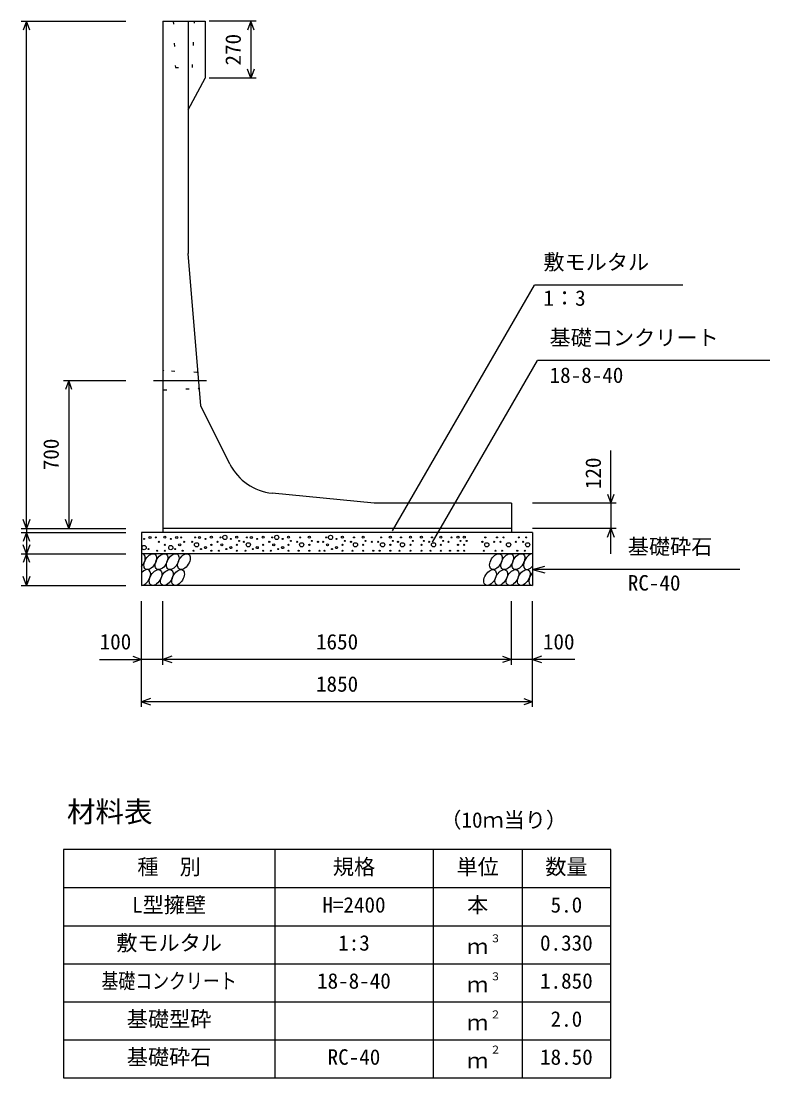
# Model space of a CAD drawing. Units: millimetres, scale not verified. Extents: x -50400 to 50400, y -17820 to 17820.
# Drawn here: x 6180 to 9722, y -9634 to -4634 of the extents above; entities that cross this region are included whole.
import ezdxf
from ezdxf.enums import TextEntityAlignment as Align

# ---------------------------------------------------------------- set-up
doc = ezdxf.new("R2010")
doc.units = ezdxf.units.MM
doc.header["$LTSCALE"] = 60
doc.linetypes.add('DOTTED', pattern=[1.75, 0.25, -1.5])
doc.linetypes.add('LONG_DASHED_DOTTED', pattern=[15.25, 12, -1.5, 0.25, -1.5])
for name, color, linetype, lineweight in [('0-0_CENTER', 7, 'LONG_DASHED_DOTTED', 25), ('0-1_DIM', 7, 'Continuous', 25), ('0-3_HATCH', 6, 'Continuous', 25), ('0-4_HYO', 3, 'Continuous', 25), ('0-5_HYO2', 4, 'Continuous', 25), ('0-6_OUTLINE', 1, 'Continuous', 25), ('0-7_OUTLINE2', 4, 'DOTTED', 25), ('0-8_TXT', 7, 'Continuous', 25)]:
    doc.layers.add(name, color=color, linetype=linetype, lineweight=lineweight)
doc.styles.add('ＭＳ ゴシック', font='')
doc.styles.get('ＭＳ ゴシック').set_extended_font_data('MS Gothic')

msp = doc.modelspace()

# ---------------------------------------------------------------- linework, layer by layer
at = {"layer": '0-0_CENTER'}
msp.add_line((6806.18, -6333.77), (7056.04, -6333.77), dxfattribs=at)
at = {"layer": '0-1_DIM'}
for p, q in [((6179.5, -4633.77), (6674.5, -4633.77)), ((6204.5, -7033.77), (6204.5, -4633.77)), ((7290.91, -4633.77), (7069, -4633.77)), ((7265.91, -4633.77), (7265.91, -4903.77)), ((7290.91, -4903.77), (7069, -4903.77)), ((7936.65, -7045.1), (8607.92, -5882.42)), ((9310.33, -5882.42), (8607.92, -5882.42)), ((8126.13, -7099.49), (8622.4, -6239.93)), ((9721.94, -6239.93), (8622.4, -6239.93)), ((6379.5, -6333.77), (6674.5, -6333.77)), ((6404.5, -6333.77), (6404.5, -7033.77)), ((8969.5, -6913.77), (8969.5, -6666.08)), ((8994.5, -6913.77), (8599.5, -6913.77)), ((8969.5, -6913.77), (8969.5, -7033.77)), ((6179.5, -7033.77), (6674.5, -7033.77)), ((6204.5, -7033.77), (6204.5, -7053.77)), ((8994.5, -7033.77), (8599.5, -7033.77)), ((8969.5, -7153.77), (8969.5, -7033.77)), ((6179.5, -7053.77), (6674.5, -7053.77)), ((6204.5, -7053.77), (6204.5, -7153.77)), ((6179.5, -7153.77), (6674.5, -7153.77)), ((6204.5, -7153.77), (6204.5, -7303.77)), ((8599.5, -7228.77), (8657.46, -7213.25)), ((9579.82, -7228.77), (8599.5, -7228.77)), ((8599.5, -7228.77), (8657.46, -7244.3)), ((6179.5, -7303.77), (6674.5, -7303.77)), ((6749.5, -7878.77), (6749.5, -7378.77)), ((6849.5, -7678.77), (6849.5, -7378.77)), ((8499.5, -7678.77), (8499.5, -7378.77)), ((8499.5, -7678.77), (8499.5, -7378.77)), ((8599.5, -7878.77), (8599.5, -7378.77)), ((6549.96, -7653.77), (6749.5, -7653.77)), ((6849.5, -7653.77), (6749.5, -7653.77)), ((8499.5, -7653.77), (6849.5, -7653.77)), ((8599.5, -7653.77), (8499.5, -7653.77)), ((8799.04, -7653.77), (8599.5, -7653.77)), ((8599.5, -7853.77), (6749.5, -7853.77))]:
    msp.add_line(p, q, dxfattribs=at)
for points in [[(6219.89, -4676.06), (6204.5, -4633.77), (6189.11, -4676.06)], [(7281.3, -4676.06), (7265.91, -4633.77), (7250.52, -4676.06)], [(7281.3, -4861.49), (7265.91, -4903.77), (7250.52, -4861.49)], [(6419.89, -6376.06), (6404.5, -6333.77), (6389.11, -6376.06)], [(8954.11, -6871.49), (8969.5, -6913.77), (8984.89, -6871.49)], [(6219.89, -6991.49), (6204.5, -7033.77), (6189.11, -6991.49)], [(6419.89, -6991.49), (6404.5, -7033.77), (6389.11, -6991.49)], [(8954.11, -7076.06), (8969.5, -7033.77), (8984.89, -7076.06)], [(6219.89, -7096.06), (6204.5, -7053.77), (6189.11, -7096.06)], [(6219.89, -7111.49), (6204.5, -7153.77), (6189.11, -7111.49)], [(6219.89, -7196.06), (6204.5, -7153.77), (6189.11, -7196.06)], [(6219.89, -7261.49), (6204.5, -7303.77), (6189.11, -7261.49)], [(6707.21, -7638.38), (6749.5, -7653.77), (6707.21, -7669.17)], [(6891.79, -7638.38), (6849.5, -7653.77), (6891.79, -7669.17)], [(8457.21, -7638.38), (8499.5, -7653.77), (8457.21, -7669.17)], [(8641.79, -7638.38), (8599.5, -7653.77), (8641.79, -7669.17)], [(6791.79, -7838.38), (6749.5, -7853.77), (6791.79, -7869.17)], [(8557.21, -7838.38), (8599.5, -7853.77), (8557.21, -7869.17)]]:
    msp.add_lwpolyline(points, dxfattribs=at)
at = {"layer": '0-3_HATCH'}
for centre, radius in [((6761.4, -7083.6), 2.5), ((6789.44, -7076.6), 5), ((6816.57, -7076.6), 2.5), ((6830.59, -7097.61), 2.5), ((6859.47, -7075.72), 5), ((6887.51, -7083.6), 2.5), ((6915.54, -7076.6), 5), ((6936.57, -7076.6), 2.5), ((6950.59, -7097.61), 2.5), ((6988.41, -7097.61), 2.5), ((7002.43, -7076.6), 2.5), ((7023.46, -7076.6), 5), ((7051.49, -7083.6), 2.5), ((7079.53, -7075.72), 5), ((7108.41, -7097.61), 2.5), ((7122.43, -7076.6), 2.5), ((7143.46, -7076.6), 10), ((7171.49, -7083.6), 2.5), ((7199.53, -7075.72), 5), ((7210.87, -7093.29), 2.5), ((7233.63, -7097.61), 2.5), ((7247.65, -7076.6), 2.5), ((7268.68, -7076.6), 5), ((7296.72, -7083.6), 2.5), ((7324.76, -7075.72), 5), ((7353.63, -7097.61), 2.5), ((7367.65, -7076.6), 2.5), ((7388.68, -7076.6), 10), ((7416.72, -7083.6), 2.5), ((7444.76, -7075.72), 5), ((7456.1, -7093.29), 2.5), ((7485.56, -7097.61), 2.5), ((7499.58, -7076.6), 2.5), ((7543.2, -7075.72), 5), ((7554.54, -7093.29), 2.5), ((7584, -7097.61), 2.5), ((7608.33, -7097.61), 2.5), ((7622.35, -7076.6), 2.5), ((7643.38, -7076.6), 10), ((7671.41, -7083.6), 2.5), ((7699.45, -7075.72), 5), ((7710.79, -7093.29), 2.5), ((7740.25, -7097.61), 2.5), ((7754.27, -7076.6), 2.5), ((7797.89, -7075.72), 5), ((7809.23, -7093.29), 2.5), ((7838.69, -7097.61), 2.5), ((7868.68, -7097.61), 2.5), ((7882.7, -7076.6), 2.5), ((7926.32, -7075.72), 5), ((7937.66, -7093.29), 2.5), ((7962.6, -7097.61), 2.5), ((7976.62, -7076.6), 2.5), ((8021.42, -7075.72), 5), ((8032.76, -7093.29), 2.5), ((8073.3, -7075.72), 5), ((8084.63, -7093.29), 2.5), ((8109.58, -7097.61), 2.5), ((8123.6, -7076.6), 2.5), ((8165.28, -7075.72), 5), ((8176.62, -7093.29), 2.5), ((8201.57, -7097.61), 2.5), ((8215.59, -7076.6), 2.5), ((8246.34, -7075.72), 5), ((8257.68, -7093.29), 2.5), ((8276.04, -7075.72), 5), ((8287.38, -7093.29), 2.5), ((8361.7, -7097.61), 2.5), ((8375.72, -7076.6), 2.5), ((8416.97, -7097.61), 2.5), ((8430.99, -7076.6), 2.5), ((8447.85, -7097.61), 2.5), ((8461.87, -7076.6), 2.5), ((8519.99, -7097.61), 2.5), ((8534.01, -7076.6), 2.5), ((8555.11, -7097.61), 2.5), ((8569.12, -7076.6), 2.5), ((6761.4, -7124.75), 10), ((6782.43, -7131.75), 2.5), ((6823.58, -7139.63), 2.5), ((6859.47, -7111.61), 2.5), ((6859.47, -7139.63), 2.5), ((6887.51, -7124.75), 10), ((6908.53, -7131.75), 2.5), ((6929.56, -7111.61), 5), ((6943.58, -7139.63), 2.5), ((6995.42, -7139.63), 2.5), ((7009.44, -7111.61), 10), ((7030.47, -7131.75), 2.5), ((7051.49, -7124.75), 5), ((7079.53, -7111.61), 2.5), ((7079.53, -7139.63), 2.5), ((7115.42, -7139.63), 2.5), ((7129.44, -7111.61), 5), ((7150.47, -7131.75), 2.5), ((7171.49, -7124.75), 5), ((7199.53, -7111.61), 2.5), ((7199.53, -7139.63), 2.5), ((7240.64, -7139.63), 2.5), ((7254.66, -7111.61), 10), ((7275.69, -7131.75), 2.5), ((7296.72, -7124.75), 5), ((7324.76, -7111.61), 2.5), ((7324.76, -7139.63), 2.5), ((7360.64, -7139.63), 2.5), ((7374.66, -7111.61), 5), ((7395.69, -7131.75), 2.5), ((7416.72, -7124.75), 5), ((7444.76, -7111.61), 2.5), ((7444.76, -7139.63), 2.5), ((7492.57, -7139.63), 2.5), ((7506.59, -7111.61), 10), ((7543.2, -7111.61), 2.5), ((7543.2, -7139.63), 2.5), ((7591.01, -7139.63), 2.5), ((7615.34, -7139.63), 2.5), ((7629.36, -7111.61), 5), ((7650.39, -7131.75), 2.5), ((7671.41, -7124.75), 5), ((7699.45, -7111.61), 2.5), ((7699.45, -7139.63), 2.5), ((7747.26, -7139.63), 2.5), ((7761.28, -7111.61), 10), ((7797.89, -7111.61), 2.5), ((7797.89, -7139.63), 2.5), ((7845.7, -7139.63), 2.5), ((7875.69, -7139.63), 2.5), ((7889.71, -7111.61), 10), ((7926.32, -7111.61), 2.5), ((7926.32, -7139.63), 2.5), ((7969.61, -7139.63), 2.5), ((7983.63, -7111.61), 10), ((8021.42, -7111.61), 2.5), ((8021.42, -7139.63), 2.5), ((8073.3, -7111.61), 2.5), ((8073.3, -7139.63), 2.5), ((8116.59, -7139.63), 2.5), ((8130.61, -7111.61), 10), ((8165.28, -7111.61), 2.5), ((8165.28, -7139.63), 2.5), ((8208.58, -7139.63), 2.5), ((8246.34, -7111.61), 2.5), ((8246.34, -7139.63), 2.5), ((8276.04, -7111.61), 2.5), ((8276.04, -7139.63), 2.5), ((8368.71, -7139.63), 2.5), ((8382.73, -7111.61), 10), ((8423.98, -7139.63), 2.5), ((8454.86, -7139.63), 2.5), ((8485.75, -7111.61), 10), ((8527, -7139.63), 2.5), ((8562.12, -7139.63), 2.5), ((8576.14, -7111.61), 10)]:
    msp.add_circle(centre, radius, dxfattribs=at)
for centre in [(6790.34, -7191.3), (6843.55, -7191.3), (6896.76, -7191.3), (6949.97, -7191.3), (8426.01, -7191.3), (8479.22, -7191.3), (8532.43, -7191.3), (6815.66, -7266.29), (6868.87, -7266.29), (6922.08, -7266.29), (8398.13, -7266.29), (8451.34, -7266.29), (8504.54, -7266.29), (8557.75, -7266.29)]:
    msp.add_ellipse(centre, major_axis=(21.81, 35.31), ratio=0.5792, dxfattribs=at)
for centre, start_param, end_param in [((6737.13, -7191.3), 4.385593, 6.6745444), ((8585.64, -7191.3), 0.3357715, 4.4411806), ((6762.46, -7266.29), 3.5111464, 7.548991), ((8610.96, -7266.29), 1.2110787, 3.5658734)]:
    msp.add_ellipse(centre, major_axis=(21.81, 35.31), ratio=0.5792, start_param=start_param, end_param=end_param, dxfattribs=at)
at = {"layer": '0-4_HYO'}
for p, q in [((7379.5, -8553.77), (7379.5, -9633.77)), ((8129.5, -8553.77), (8129.5, -9633.77)), ((8549.5, -8553.77), (8549.5, -9633.77)), ((6379.5, -8733.77), (8969.5, -8733.77))]:
    msp.add_line(p, q, dxfattribs=at)
msp.add_lwpolyline([(6379.5, -9633.77), (8969.5, -9633.77), (8969.5, -8553.77), (6379.5, -8553.77)], close=True, dxfattribs=at)
at = {"layer": '0-5_HYO2'}
for p, q in [((6379.5, -8913.77), (8969.5, -8913.77)), ((6379.5, -9093.77), (8969.5, -9093.77)), ((6379.5, -9273.77), (8969.5, -9273.77)), ((6379.5, -9453.77), (8969.5, -9453.77))]:
    msp.add_line(p, q, dxfattribs=at)
at = {"layer": '0-6_OUTLINE'}
for p, q in [((6849.5, -4633.77), (6849.5, -7053.77)), ((6849.5, -4633.77), (7049.5, -4633.77)), ((6969.5, -4633.77), (6969.5, -5733.77)), ((7049.5, -4633.77), (7049.5, -4903.77)), ((6969.5, -5053.77), (7049.5, -4903.77)), ((7029.5, -6453.77), (6969.5, -5733.77)), ((7167.64, -6730.06), (7029.5, -6453.77)), ((7849.5, -6913.77), (7367.17, -6867.1)), ((8499.5, -6913.77), (7849.5, -6913.77)), ((8499.5, -6913.77), (8499.5, -7053.77)), ((8499.5, -7033.77), (6849.5, -7033.77)), ((8599.5, -7053.77), (6749.5, -7053.77)), ((6749.5, -7053.77), (6749.5, -7303.77)), ((8599.5, -7053.77), (8599.5, -7303.77)), ((8599.5, -7153.77), (6749.5, -7153.77)), ((8599.5, -7303.77), (6749.5, -7303.77))]:
    msp.add_line(p, q, dxfattribs=at)
msp.add_arc((7391.25, -6618.26), 250, 206.56505, 264.47246, dxfattribs=at)
at = {"layer": '0-7_OUTLINE2'}
for p, q in [((6899.5, -4633.77), (6909.5, -4853.77)), ((6854.5, -6289), (6849.72, -6283.78)), ((7011.34, -6296.05), (6854.5, -6289)), ((7015.96, -6291.25), (7011.34, -6296.05)), ((6849.72, -6383.77), (6854.5, -6378.56)), ((6854.5, -6378.56), (7017.63, -6371.49)), ((7022.84, -6376.27), (7017.63, -6371.49))]:
    msp.add_line(p, q, dxfattribs=at)
msp.add_lwpolyline([(6909.5, -4853.77), (6989.5, -4853.77), (6999.5, -4633.77)], dxfattribs=at)

# ---------------------------------------------------------------- texts
at = {"layer": '0-1_DIM', "style": 'ＭＳ ゴシック'}
for s, p in [('270', (7240.91, -4843.77)), ('700', (6379.5, -6758.77)), ('120', (8944.5, -6848.13))]:
    msp.add_text(s, height=73.31, rotation=90, dxfattribs=at).set_placement(p, align=Align.BOTTOM_LEFT)
for s, p in [('敷モルタル', (8650.77, -5832.42)), ('1：3', (8650.77, -6002.54)), ('基礎コンクリート', (8679.65, -6189.93)), ('18-8-40', (8679.65, -6367.56)), ('基礎砕石', (9049.75, -7178.77)), ('RC-40', (9049.75, -7350.15)), ('100', (6550.86, -7628.77)), ('1650', (7574.5, -7628.77)), ('100', (8648.14, -7628.77)), ('1850', (7574.5, -7828.77))]:
    msp.add_text(s, height=73.31, dxfattribs=at).set_placement(p, align=Align.BOTTOM_LEFT)
at = {"layer": '0-8_TXT', "style": 'ＭＳ ゴシック'}
for s, height, p in [('材料表', 98.97, (6396.17, -8453.77)), ('（10ｍ当り）', 73.31, (8162.83, -8472.11)), ('種\u3000別', 73.31, (6729.5, -8693.77)), ('規格', 73.31, (7654.5, -8693.77)), ('単位', 73.31, (8239.5, -8693.77)), ('数量', 73.31, (8659.5, -8693.77)), ('L型擁壁', 73.31, (6704.5, -8873.77)), ('H=2400', 73.31, (7604.5, -8873.77)), ('本', 73.31, (8289.5, -8873.77)), ('5.0', 73.31, (8684.5, -8873.77)), ('敷モルタル', 73.31, (6629.5, -9053.77)), ('1:3', 73.31, (7679.5, -9053.77)), ('ｍ', 73.31, (8289.5, -9070.44)), ('３', 36.66, (8398.74, -9003.16)), ('0.330', 73.31, (8634.5, -9053.77)), ('18-8-40', 73.31, (7579.5, -9233.77)), ('３', 36.66, (8398.74, -9183.16)), ('1.850', 73.31, (8634.5, -9233.77)), ('ｍ', 73.31, (8289.5, -9250.44)), ('基礎型砕', 73.31, (6679.5, -9413.77)), ('２', 36.66, (8398.74, -9363.16)), ('2.0', 73.31, (8684.5, -9413.77)), ('ｍ', 73.31, (8289.5, -9430.44)), ('基礎砕石', 73.31, (6679.5, -9593.77)), ('RC-40', 73.31, (7629.5, -9593.77)), ('２', 36.66, (8398.74, -9529.83)), ('18.50', 73.31, (8634.5, -9593.77)), ('ｍ', 73.31, (8289.5, -9610.44))]:
    msp.add_text(s, height=height, dxfattribs=at).set_placement(p, align=Align.BOTTOM_LEFT)
at = {"layer": '0-8_TXT', "style": 'ＭＳ ゴシック', "width": 0.8}
msp.add_text('基礎コンクリート', height=73.31, dxfattribs=at).set_placement((6559.5, -9233.77), align=Align.BOTTOM_LEFT)

doc.saveas('drawing.dxf')
